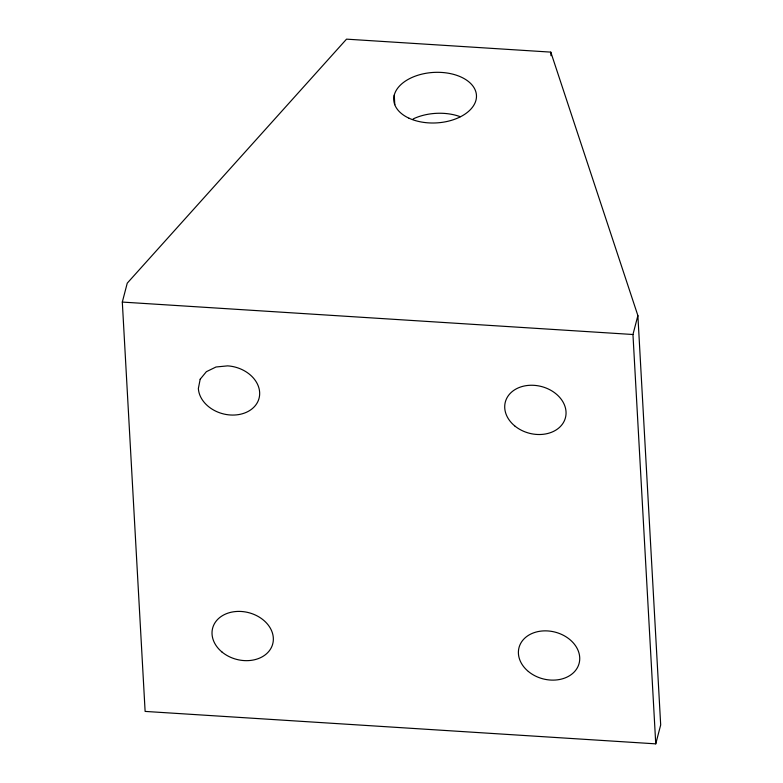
<?xml version="1.0" encoding="UTF-8"?>
<svg xmlns="http://www.w3.org/2000/svg" width="783" height="783" viewBox="0 0 783 783"><rect width="100%" height="100%" fill="white"/><g stroke="black" fill="none" stroke-linecap="round" stroke-linejoin="round"><path stroke-width="1.17" d="M122.314 302.072L127.247 283.162L346.526 39.15L550.792 52.118L637.881 315.588L660.686 724.931L655.753 743.85L145.119 711.414L122.314 302.072L632.958 334.507L637.881 315.588M632.958 334.507L655.753 743.85M550.792 52.118L550.987 55.73M394.26 95.066L394.789 104.697M413.15 118.928A41.421 25.291 -3.2 0 1 460.238 116.696M200.174 379.236L198.363 388.485A31.066 24.136 14.6 0 0 230.378 414.99A31.066 24.136 14.6 0 0 259.643 392.371A31.066 24.136 14.6 0 0 227.638 365.867L216.02 366.992L206.369 371.69L200.174 379.236M221.99 652.024A31.066 24.136 14.6 0 0 272.631 644.272A31.066 24.136 14.6 0 0 233.432 611.807A31.066 24.136 14.6 0 0 221.99 652.024M528.368 671.481A31.066 24.136 14.6 0 0 579.019 663.73A31.066 24.136 14.6 0 0 539.82 631.264A31.066 24.136 14.6 0 0 528.368 671.481M514.695 425.883A31.066 24.136 14.6 0 0 565.336 418.122A31.066 24.136 14.6 0 0 526.137 385.657A31.066 24.136 14.6 0 0 514.695 425.883M408.99 118.204A41.421 25.291 -3.2 0 0 475.956 100.253A41.421 25.291 -3.2 0 0 420.373 74.522A41.421 25.291 -3.2 0 0 408.99 118.204"/></g></svg>
